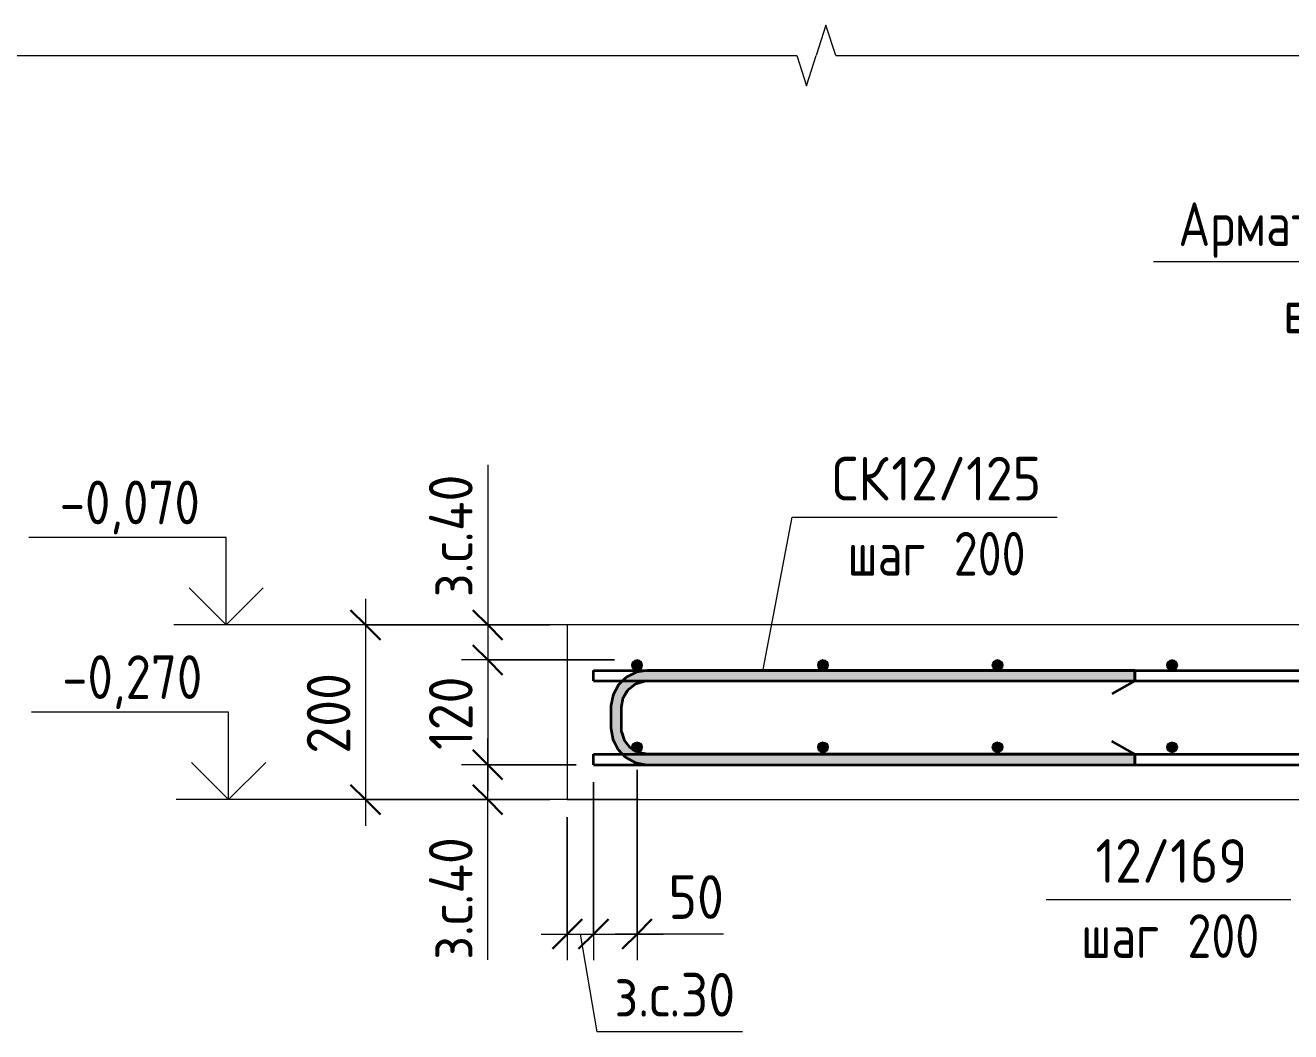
# Model space of a CAD drawing. Header units: millimetres. Extents: x 2384 to 38512, y -3571 to 48684.
# Drawn here: x 20632 to 22082, y -536 to 617 of the extents above; entities that cross this region are included whole.
import ezdxf

# ---------------------------------------------------------------- set-up
doc = ezdxf.new("R2010")
doc.units = ezdxf.units.MM
for name, color, linetype, lineweight in [('AA_Dim', 7, 'Continuous', 9), ('AA_Dim-20', 7, 'Continuous', 9), ('AA_Oformlenie', 7, 'Continuous', 9), ('AA_Vinoska', 7, 'Continuous', 9), ('AA_Visotnaya otmetka', 7, 'Continuous', 9), ('AF_Perekritie_Опалубка', 253, 'Continuous', 20), ('KR_Armatura', 7, 'Continuous', 20), ('KR_Armatura_Tonkie', 7, 'Continuous', 20)]:
    doc.layers.add(name, color=color, linetype=linetype, lineweight=lineweight)
doc.styles.add('GOST Common', font='GOST Common.ttf', dxfattribs={"width": 0.85, "height": 50})
doc.styles.add('ISOCPEUR_1', font='isocpeur.ttf', dxfattribs={"width": 0.9, "height": 50})
doc.styles.add('ISOCPEUR_2', font='isocpeur.ttf', dxfattribs={"width": 0.8, "height": 50})
doc.styles.add('ISOCPEUR_3', font='isocpeur.ttf', dxfattribs={"width": 0.85, "height": 50})
doc.dimstyles.new('00_Точн_3_знака__прозр_', dxfattribs={"dimscale": 304.8, "dimtxt": 49.799059, "dimasz": 0.111549, "dimexe": 0.098425, "dimexo": 0.065617, "dimgap": 0.006562, "dimtad": 1, "dimdec": 3, "dimrnd": 0.001, "dimdsep": 46, "dimtxsty": 'ISOCPEUR_1', "dimblk1": 'OBLIQUE', "dimblk2": 'OBLIQUE', "dimsah": 1, "dimcen": 0.09, "dimdle": 0.098425, "dimazin": 0, "dimtfac": 1, "dimtdec": 4, "dimtix": 1, "dimtmove": 1, "dimatfit": 3, "dimfxl": 1, "dimtvp": 1, "dimtolj": 1, "dimtzin": 0, "dimlwd": 18, "dimlwe": 18, "dimarcsym": 2})
doc.dimstyles.new('00_Точн_3_знака__прозр__1', dxfattribs={"dimscale": 304.8, "dimtxt": 49.799059, "dimasz": 0.111549, "dimexe": 0.098425, "dimexo": 0.065617, "dimgap": 0.006562, "dimtad": 1, "dimdec": 3, "dimrnd": 0.001, "dimdsep": 46, "dimtxsty": 'ISOCPEUR_1', "dimblk1": 'OBLIQUE', "dimblk2": 'OBLIQUE', "dimsah": 1, "dimcen": 0.09, "dimdle": 0.098425, "dimazin": 0, "dimtfac": 1, "dimtdec": 4, "dimtix": 1, "dimtmove": 0, "dimatfit": 3, "dimfxl": 1, "dimtvp": 1, "dimtolj": 1, "dimtzin": 0, "dimlwd": 18, "dimlwe": 18, "dimarcsym": 2})
doc.dimstyles.new('05_Округл_1мм__прозр__1', dxfattribs={"dimscale": 304.8, "dimtxt": 49.799059, "dimasz": 0.111549, "dimexe": 0.098425, "dimexo": 0.065617, "dimgap": 0.006562, "dimtad": 1, "dimdec": 0, "dimdsep": 46, "dimtxsty": 'ISOCPEUR_1', "dimblk1": 'OBLIQUE', "dimblk2": 'OBLIQUE', "dimsah": 1, "dimcen": 0.09, "dimdle": 0.098425, "dimazin": 0, "dimtfac": 1, "dimtdec": 4, "dimtix": 1, "dimtmove": 1, "dimatfit": 3, "dimfxl": 1, "dimtvp": 1, "dimtolj": 1, "dimtzin": 0, "dimlwd": 18, "dimlwe": 18, "dimarcsym": 2})

# ---------------------------------------------------------------- blocks, each defined once
blk = doc.blocks.new('350_Стержень П торец СК-СГ _НесАрм_РабПлоск_ - 350_Стержень П торец СК-СГ _НесАрм_РабПлоск_-3817245-Сечение 3')
at = {"layer": 'KR_Armatura_Tonkie', "lineweight": 35}
for points in [[(46201, -164), (46207, -164), (46208.2, -155.7), (46211, -149), (46215.8, -142.8), (46222, -138), (46229.2, -135), (46237, -133.8), (46237, -122), (46226.1, -123.4), (46216, -127.6), (46206.9, -134.8), (46200.6, -143), (46196.4, -153.1), (46195.2, -164), (46199.4, -164)], [(46686, -134), (46795, -133.8), (46795, -122), (46237, -122.2), (46237, -134), (46657.7, -134)], [(46201, -188), (46207, -188), (46206.8, -164), (46195, -164), (46195.2, -188), (46199.4, -188)], [(46237, -230), (46237, -218), (46228.7, -216.8), (46222, -214), (46215.8, -209.2), (46211, -203), (46208, -195.8), (46206.8, -188), (46195, -188), (46196.4, -198.9), (46200.6, -209), (46207.7, -218), (46216, -224.4), (46226.1, -228.6), (46233.1, -229.5)], [(46742.7, -230), (46795, -229.8), (46795, -218), (46237, -218.2), (46237, -230), (46714.3, -230)]]:
    blk.add_hatch(color=256, dxfattribs=at).paths.add_polyline_path(points)
for p, q in [((46795, -122), (46237, -122)), ((46795, -122), (46795, -134)), ((46795, -133.8), (46795, -122.2)), ((46237, -134), (46795, -134)), ((46795, -134), (46769, -149)), ((46195, -164), (46195, -188)), ((46207, -188), (46207, -164)), ((46795, -218), (46769, -203)), ((46795, -218), (46237, -218)), ((46237, -230), (46795, -230)), ((46795, -218), (46795, -230)), ((46795, -229.8), (46795, -218.2))]:
    blk.add_line(p, q, dxfattribs=at)
at = {"layer": 'KR_Armatura_Tonkie', "lineweight": 35, "flags": 128}
for points in [[(46237, -122), (46224.3, -124), (46212.8, -129.7), (46208.3, -134)], [(46208.3, -134), (46203.6, -138.6), (46197.5, -149.9), (46195, -162.5), (46195, -164)], [(46207, -164), (46209, -153.3), (46214.6, -144.1), (46223.1, -137.4), (46233.5, -134.2), (46237, -134)], [(46195, -188), (46197, -200.7), (46202.7, -212.2), (46208.3, -218)], [(46237, -218), (46226.3, -216), (46217.1, -210.4), (46210.4, -201.9), (46207.2, -191.5), (46207, -188)], [(46208.3, -218), (46211.6, -221.4), (46222.9, -227.5), (46235.5, -230), (46237, -230)]]:
    blk.add_lwpolyline(points, dxfattribs=at)
blk = doc.blocks.new('350_Стержень П торец СК-СГ _НесАрм_РабПлоск_ - 350_Стержень П торец СК-СГ _НесАрм_РабПлоск_-V62-Сечение 3')
at = {"layer": 'KR_Armatura_Tonkie', "lineweight": 35}
for p, q in [((46795, -122), (46237, -122)), ((46795, -133.8), (46795, -122.2)), ((46795, -122.2), (46795, -133.8)), ((46215.1, -143.6), (46222.7, -137.7)), ((46224.5, -137), (46232, -134.7)), ((46237, -134), (46795, -134)), ((46795, -134), (46769, -149)), ((46207, -164), (46208.7, -154.5)), ((46209.8, -152), (46213.7, -145.5)), ((46195, -164), (46195, -188)), ((46207, -188), (46207, -164)), ((46210, -200.5), (46207.7, -193)), ((46216.6, -209.9), (46210.7, -202.3)), ((46225, -215.2), (46218.5, -211.3)), ((46237, -218), (46227.5, -216.3)), ((46795, -218), (46769, -203)), ((46795, -218), (46237, -218)), ((46237, -230), (46795, -230)), ((46795, -218.2), (46795, -229.8)), ((46795, -229.8), (46795, -218.2))]:
    blk.add_line(p, q, dxfattribs=at)
at = {"layer": 'KR_Armatura_Tonkie', "lineweight": 35, "flags": 128}
for points in [[(46214.3, -128.9), (46212.8, -129.7), (46210.7, -131.7)], [(46225.2, -123.8), (46224.3, -124), (46221.6, -125.3)], [(46205.3, -136.9), (46203.6, -138.6), (46202.5, -140.6)], [(46198.9, -147.3), (46197.5, -149.9), (46197.2, -151.4)], [(46195.6, -159.6), (46195, -162.5), (46195, -164)], [(46196.8, -199.8), (46197, -200.7), (46198.3, -203.4)], [(46201.9, -210.7), (46202.7, -212.2), (46204.7, -214.3)], [(46209.9, -219.7), (46211.6, -221.4), (46213.6, -222.5)], [(46220.3, -226.1), (46222.9, -227.5), (46224.4, -227.8)], [(46232.6, -229.4), (46235.5, -230), (46237, -230)]]:
    blk.add_lwpolyline(points, dxfattribs=at)
blk = doc.blocks.new('011_Прямоугольник обрыва _ЭлУзла_ - 011_Прямоугольник обрыва _ЭлУзла_-3901859-Сечение 3')
at = {"layer": 'AA_Oformlenie'}
for p, q in [((42978.7, 582), (46408.1, 582)), ((46452.6, 582), (48167, 582))]:
    blk.add_line(p, q, dxfattribs=at)
blk = doc.blocks.new('DIMBLOCK139-Сечение 3')
at = {"layer": 'AA_Dim-20', "lineweight": 18}
for p, q in [((21161.7, 113.2), (21161.7, -58.2)), ((21161.7, -40), (21161.7, -110)), ((21232.9, -70), (21131.7, -70)), ((21161.7, -58.2), (21161.7, -90)), ((21161.7, -70), (21232.9, -70)), ((21306.8, -110), (21131.7, -110)), ((21161.7, -110), (21306.8, -110))]:
    blk.add_line(p, q, dxfattribs=at)
at = {"layer": 'AA_Dim-20', "lineweight": 30}
for p, q in [((21161.7, -70), (21144.7, -53)), ((21161.7, -70), (21178.7, -87)), ((21161.7, -110), (21144.7, -93)), ((21161.7, -110), (21178.7, -127))]:
    blk.add_line(p, q, dxfattribs=at)
at = {"layer": 'AA_Dim-20', "color": 0, "lineweight": 18, "insert": (21094.4, -38.2), "char_height": 50, "width": 181.575, "attachment_point": 1, "rotation": 90, "line_spacing_factor": 1.149209, "style": 'ISOCPEUR_1'}
blk.add_mtext('з.с.40', dxfattribs=at)
blk = doc.blocks.new('_Oblique')
at = {"color": 0, "linetype": 'ByBlock', "lineweight": -2}
blk.add_line((-0.5, -0.5), (0.5, 0.5), dxfattribs=at)
blk = doc.blocks.new('DIMBLOCK140-Сечение 3')
at = {"layer": 'AA_Dim-20', "lineweight": 30}
for p, q in [((21161.7, -110), (21144.7, -93)), ((21161.7, -110), (21178.7, -127)), ((21161.7, -230), (21144.7, -213)), ((21161.7, -230), (21178.7, -247))]:
    blk.add_line(p, q, dxfattribs=at)
at = {"layer": 'AA_Dim-20', "lineweight": 18}
for p, q in [((21306.8, -110), (21131.7, -110)), ((21161.7, -110), (21161.7, -260)), ((21161.7, -110), (21306.8, -110)), ((21262.9, -230), (21131.7, -230)), ((21161.7, -230), (21262.9, -230))]:
    blk.add_line(p, q, dxfattribs=at)
at = {"layer": 'AA_Dim-20', "color": 0, "lineweight": 18, "insert": (21094.4, -213.1), "char_height": 50, "width": 103.429, "attachment_point": 1, "rotation": 90, "line_spacing_factor": 1.149209, "style": 'ISOCPEUR_1'}
blk.add_mtext('120', dxfattribs=at)
blk = doc.blocks.new('042_М_Арматуры - Диам длина поз _ Комментарий-2260297-Сечение 3')
at = {"layer": 'AA_Vinoska'}
blk.add_line((46426.1, 53.5), (46706.1, 53.5), dxfattribs=at)
blk = doc.blocks.new('DIMBLOCK157-Сечение 3')
at = {"layer": 'AA_Dim-20', "lineweight": 18}
for p, q in [((21282.9, -250), (21282.9, -453.9)), ((21282.9, -423.9), (21282.9, -250)), ((21252.9, -290), (21252.9, -453.9)), ((21252.9, -423.9), (21252.9, -290)), ((21222.9, -423.9), (21282.9, -423.9)), ((21287, -535.7), (21267.9, -423.9)), ((21453.6, -535.7), (21287, -535.7))]:
    blk.add_line(p, q, dxfattribs=at)
at = {"layer": 'AA_Dim-20', "lineweight": 30}
for p, q in [((21252.9, -423.9), (21269.9, -406.9)), ((21282.9, -423.9), (21299.9, -406.9)), ((21252.9, -423.9), (21235.9, -440.9)), ((21282.9, -423.9), (21265.9, -440.9))]:
    blk.add_line(p, q, dxfattribs=at)
at = {"layer": 'AA_Dim-20', "color": 0, "lineweight": 18, "insert": (21307, -468.4), "char_height": 50, "width": 175.829, "attachment_point": 1, "line_spacing_factor": 1.149209, "style": 'ISOCPEUR_1'}
blk.add_mtext('з.с.30', dxfattribs=at)
blk = doc.blocks.new('DIMBLOCK158-Сечение 3')
at = {"layer": 'AA_Dim-20', "lineweight": 18}
for p, q in [((21332.8, -236), (21332.8, -453.9)), ((21332.8, -423.9), (21332.8, -236)), ((21282.9, -250), (21282.9, -453.9)), ((21282.9, -423.9), (21282.9, -250)), ((21282.9, -423.9), (21362.8, -423.9)), ((21348.7, -423.9), (21307.8, -423.9)), ((21431.9, -423.9), (21348.7, -423.9))]:
    blk.add_line(p, q, dxfattribs=at)
at = {"layer": 'AA_Dim-20', "lineweight": 30}
for p, q in [((21282.9, -423.9), (21299.9, -406.9)), ((21332.8, -423.9), (21349.8, -406.9)), ((21282.9, -423.9), (21265.9, -440.9)), ((21332.8, -423.9), (21315.8, -440.9))]:
    blk.add_line(p, q, dxfattribs=at)
at = {"layer": 'AA_Dim-20', "color": 0, "lineweight": 18, "insert": (21368.7, -356.5), "char_height": 50, "width": 75.848, "attachment_point": 1, "line_spacing_factor": 1.149209, "style": 'ISOCPEUR_1'}
blk.add_mtext('50', dxfattribs=at)
blk = doc.blocks.new('DIMBLOCK162-Сечение 3')
at = {"layer": 'AA_Dim-20', "lineweight": 18}
for p, q in [((21161.7, -300), (21161.7, -200)), ((21262.9, -230), (21131.7, -230)), ((21161.7, -230), (21262.9, -230)), ((21161.7, -282), (21161.7, -250)), ((21232.9, -270), (21131.7, -270)), ((21161.7, -270), (21232.9, -270)), ((21161.7, -453.3), (21161.7, -282))]:
    blk.add_line(p, q, dxfattribs=at)
at = {"layer": 'AA_Dim-20', "lineweight": 30}
for p, q in [((21161.7, -230), (21144.7, -213)), ((21161.7, -230), (21178.7, -247)), ((21161.7, -270), (21144.7, -253)), ((21161.7, -270), (21178.7, -287))]:
    blk.add_line(p, q, dxfattribs=at)
at = {"layer": 'AA_Dim-20', "color": 0, "lineweight": 18, "insert": (21094.4, -453.3), "char_height": 50, "width": 181.575, "attachment_point": 1, "rotation": 90, "line_spacing_factor": 1.149209, "style": 'ISOCPEUR_1'}
blk.add_mtext('з.с.40', dxfattribs=at)
blk = doc.blocks.new('DIMBLOCK163-Сечение 3')
at = {"layer": 'AA_Dim-20', "lineweight": 18}
for p, q in [((21021.7, -40), (21021.7, -300)), ((21232.9, -70), (20991.7, -70)), ((21021.7, -70), (21232.9, -70)), ((21232.9, -270), (20991.7, -270)), ((21021.7, -270), (21232.9, -270))]:
    blk.add_line(p, q, dxfattribs=at)
at = {"layer": 'AA_Dim-20', "lineweight": 30}
for p, q in [((21021.7, -70), (21004.7, -53)), ((21021.7, -70), (21038.7, -87)), ((21021.7, -270), (21004.7, -253)), ((21021.7, -270), (21038.7, -287))]:
    blk.add_line(p, q, dxfattribs=at)
at = {"layer": 'AA_Dim-20', "color": 0, "lineweight": 18, "insert": (20954.4, -217.4), "char_height": 50, "width": 113.772, "attachment_point": 1, "rotation": 90, "line_spacing_factor": 1.149209, "style": 'ISOCPEUR_1'}
blk.add_mtext('200', dxfattribs=at)
blk = doc.blocks.new('010_Текст с выноской - Текст 2 строки-4202552-Сечение 3')
at = {"layer": 'AA_Vinoska'}
blk.add_line((46816.5, 346.4), (47716.5, 346.4), dxfattribs=at)
blk = doc.blocks.new('Высотные отметки - Стрелка вверх-400292-Сечение 3')
at = {"layer": 'AA_Vinoska'}
for p, q in [((40846, -2470), (40620, -2470)), ((40846, -2570), (40846, -2470)), ((40846, -2570), (40803.6, -2527.6)), ((40846, -2570), (40888.4, -2527.6)), ((40906, -2570), (40786, -2570))]:
    blk.add_line(p, q, dxfattribs=at)

msp = doc.modelspace()

# ---------------------------------------------------------------- hatches: boundary and pattern name
at = {"layer": 'KR_Armatura'}
h = msp.add_hatch(color=256, dxfattribs=at)
edge = h.paths.add_edge_path()
edge.add_arc((21332.7976, -116), 6, 0, 360)
for points in [[(21332.7976, -122), (21337.9937, -119), (21337.9937, -113), (21332.7976, -110), (21327.6014, -113), (21327.6014, -119)], [(21545.7976, -122), (21550.9937, -119), (21550.9937, -113), (21545.7976, -110), (21540.6014, -113), (21540.6014, -119)], [(21745.7976, -122), (21750.9937, -119), (21750.9937, -113), (21745.7976, -110), (21740.6014, -113), (21740.6014, -119)], [(21945.7976, -122), (21950.9937, -119), (21950.9937, -113), (21945.7976, -110), (21940.6014, -113), (21940.6014, -119)], [(21332.7976, -216), (21337.9937, -213), (21337.9937, -207), (21332.7976, -204), (21327.6014, -207.2417), (21327.6014, -213)], [(21545.7976, -216), (21550.9937, -213), (21550.9937, -207), (21545.7976, -204), (21540.6014, -207.2417), (21540.6014, -213)], [(21745.7976, -216), (21750.9937, -213), (21750.9937, -207), (21745.7976, -204), (21740.6014, -207.2417), (21740.6014, -213)], [(21945.7976, -216), (21950.9937, -213), (21950.9937, -207), (21945.7976, -204), (21940.6014, -207.2417), (21940.6014, -213)]]:
    msp.add_hatch(color=256, dxfattribs=at).paths.add_polyline_path(points)
h = msp.add_hatch(color=256, dxfattribs=at)
edge = h.paths.add_edge_path()
edge.add_arc((21545.7976, -116), 6, 0, 360)
h = msp.add_hatch(color=256, dxfattribs=at)
edge = h.paths.add_edge_path()
edge.add_arc((21745.7976, -116), 6, 0, 360)
h = msp.add_hatch(color=256, dxfattribs=at)
edge = h.paths.add_edge_path()
edge.add_arc((21945.7976, -116), 6, 0, 360)
h = msp.add_hatch(color=256, dxfattribs=at)
edge = h.paths.add_edge_path()
edge.add_arc((21332.7976, -210), 6, 0, 360)
h = msp.add_hatch(color=256, dxfattribs=at)
edge = h.paths.add_edge_path()
edge.add_arc((21545.7976, -210), 6, 0, 360)
h = msp.add_hatch(color=256, dxfattribs=at)
edge = h.paths.add_edge_path()
edge.add_arc((21745.7976, -210), 6, 0, 360)
h = msp.add_hatch(color=256, dxfattribs=at)
edge = h.paths.add_edge_path()
edge.add_arc((21945.7976, -210), 6, 0, 360)

# ---------------------------------------------------------------- linework, layer by layer
at = {"layer": 'AA_Vinoska'}
for p, q in [((21549.23, 616.6601), (21537.9683, 582)), ((21560.4917, 582), (21549.23, 616.6601)), ((21515.9683, 582), (21526.9683, 547.359)), ((21526.9683, 547.359), (21537.9683, 582)), ((21477.3113, -121.1368), (21510.3494, 53.4934)), ((21510.3494, 53.4934), (21533.9481, 53.4934))]:
    msp.add_line(p, q, dxfattribs=at)
at = {"layer": 'AA_Visotnaya otmetka'}
for p, q in [((21371.806, -70), (20862.0638, -70)), ((21371.806, -70), (21371.806, -70)), ((21334.5776, -270), (20864.9275, -270)), ((21334.5776, -270), (21334.5776, -270))]:
    msp.add_line(p, q, dxfattribs=at)
at = {"layer": 'AF_Perekritie_Опалубка'}
for p, q in [((22934.8941, -70), (21252.8944, -70)), ((21252.8944, -70), (21252.8944, -270)), ((21252.8944, -270), (22882.8941, -270))]:
    msp.add_line(p, q, dxfattribs=at)
at = {"layer": 'KR_Armatura'}
for p, q in [((21332.7976, -110), (21327.6014, -113)), ((21327.6014, -113), (21327.6014, -119)), ((21337.9937, -113), (21332.7976, -110)), ((21337.9937, -119), (21337.9937, -113)), ((21545.7976, -110), (21540.6014, -113)), ((21540.6014, -113), (21540.6014, -119)), ((21550.9937, -113), (21545.7976, -110)), ((21550.9937, -119), (21550.9937, -113)), ((21745.7976, -110), (21740.6014, -113)), ((21740.6014, -113), (21740.6014, -119)), ((21750.9937, -113), (21745.7976, -110)), ((21750.9937, -119), (21750.9937, -113)), ((21945.7976, -110), (21940.6014, -113)), ((21940.6014, -113), (21940.6014, -119)), ((21950.9937, -113), (21945.7976, -110)), ((21950.9937, -119), (21950.9937, -113)), ((21327.6014, -119), (21332.7976, -122)), ((21332.7976, -122), (21337.9937, -119)), ((21540.6014, -119), (21545.7976, -122)), ((21545.7976, -122), (21550.9937, -119)), ((21740.6014, -119), (21745.7976, -122)), ((21745.7976, -122), (21750.9937, -119)), ((21940.6014, -119), (21945.7976, -122)), ((21945.7976, -122), (21950.9937, -119)), ((21332.7976, -204), (21327.6014, -207.2417)), ((21327.6014, -207.2417), (21327.6014, -213)), ((21327.6014, -213), (21332.7976, -216)), ((21337.9937, -207), (21332.7976, -204)), ((21332.7976, -216), (21337.9937, -213)), ((21337.9937, -213), (21337.9937, -207)), ((21545.7976, -204), (21540.6014, -207.2417)), ((21540.6014, -207.2417), (21540.6014, -213)), ((21540.6014, -213), (21545.7976, -216)), ((21550.9937, -207), (21545.7976, -204)), ((21545.7976, -216), (21550.9937, -213)), ((21550.9937, -213), (21550.9937, -207)), ((21745.7976, -204), (21740.6014, -207.2417)), ((21740.6014, -207.2417), (21740.6014, -213)), ((21740.6014, -213), (21745.7976, -216)), ((21750.9937, -207), (21745.7976, -204)), ((21745.7976, -216), (21750.9937, -213)), ((21750.9937, -213), (21750.9937, -207)), ((21945.7976, -204), (21940.6014, -207.2417)), ((21940.6014, -207.2417), (21940.6014, -213)), ((21940.6014, -213), (21945.7976, -216)), ((21950.9937, -207), (21945.7976, -204)), ((21945.7976, -216), (21950.9937, -213)), ((21950.9937, -213), (21950.9937, -207))]:
    msp.add_line(p, q, dxfattribs=at)
for centre in [(21332.7976, -116), (21545.7976, -116), (21745.7976, -116), (21945.7976, -116), (21332.7976, -210), (21545.7976, -210), (21745.7976, -210), (21945.7976, -210)]:
    msp.add_circle(centre, 6, dxfattribs=at)
at = {"layer": 'KR_Armatura_Tonkie', "lineweight": 35}
for p, q in [((21282.8944, -122), (22934.8941, -122)), ((21282.8944, -134), (21282.8944, -122)), ((21282.8944, -122), (22934.8941, -122)), ((21282.8944, -134), (21282.8944, -122)), ((21282.8944, -122), (22934.8941, -122)), ((21282.8944, -134), (21282.8944, -122)), ((21282.8944, -122), (22934.8941, -122)), ((21282.8944, -134), (21282.8944, -122)), ((21282.8944, -122), (22934.8941, -122)), ((21282.8944, -134), (21282.8944, -122)), ((21282.8944, -122), (22934.8941, -122)), ((21282.8944, -134), (21282.8944, -122)), ((21282.8944, -122), (22934.8941, -122)), ((21282.8944, -134), (21282.8944, -122)), ((21282.8944, -134), (22934.8941, -134)), ((21282.8944, -134), (22934.8941, -134)), ((21282.8944, -134), (22934.8941, -134)), ((21282.8944, -134), (22934.8941, -134)), ((21282.8944, -134), (22934.8941, -134)), ((21282.8944, -134), (22934.8941, -134)), ((21282.8944, -134), (22934.8941, -134)), ((21282.8944, -218), (22934.8941, -218)), ((21282.8944, -230), (21282.8944, -218)), ((21282.8944, -218), (22934.8941, -218)), ((21282.8944, -230), (21282.8944, -218)), ((21282.8944, -218), (22934.8941, -218)), ((21282.8944, -230), (21282.8944, -218)), ((21282.8944, -218), (22934.8941, -218)), ((21282.8944, -230), (21282.8944, -218)), ((21282.8944, -218), (22934.8941, -218)), ((21282.8944, -230), (21282.8944, -218)), ((21282.8944, -218), (22934.8941, -218)), ((21282.8944, -230), (21282.8944, -218)), ((21282.8944, -218), (22934.8941, -218)), ((21282.8944, -230), (21282.8944, -218)), ((21282.8944, -230), (22934.8941, -230)), ((21282.8944, -230), (22934.8941, -230)), ((21282.8944, -230), (22934.8941, -230)), ((21282.8944, -230), (22934.8941, -230)), ((21282.8944, -230), (22934.8941, -230)), ((21282.8944, -230), (22934.8941, -230)), ((21282.8944, -230), (22934.8941, -230))]:
    msp.add_line(p, q, dxfattribs=at)

# ---------------------------------------------------------------- block references
at = {"layer": 'AA_Oformlenie'}
msp.add_blockref('011_Прямоугольник обрыва _ЭлУзла_ - 011_Прямоугольник обрыва _ЭлУзла_-3901859-Сечение 3', (-24892.1056, 0), dxfattribs=at)
at = {"layer": 'AA_Vinoska'}
for name, p in [('010_Текст с выноской - Текст 2 строки-4202552-Сечение 3', (-24892.1056, 0)), ('042_М_Арматуры - Диам длина поз _ Комментарий-2260297-Сечение 3', (-24892.1056, 0)), ('042_М_Арматуры - Диам длина поз _ Комментарий-2260297-Сечение 3', (-24624.4415, -437.7698)), ('042_М_Арматуры - Диам длина поз _ Комментарий-2260297-Сечение 3', (-24624.4415, -437.7698))]:
    msp.add_blockref(name, p, dxfattribs=at)
at = {"layer": 'AA_Visotnaya otmetka'}
for p in [(-19983.9201, 2500), (-19981.0563, 2300)]:
    msp.add_blockref('Высотные отметки - Стрелка вверх-400292-Сечение 3', p, dxfattribs=at)
at = {"layer": 'KR_Armatura_Tonkie', "lineweight": 35}
for name in ['350_Стержень П торец СК-СГ _НесАрм_РабПлоск_ - 350_Стержень П торец СК-СГ _НесАрм_РабПлоск_-3817245-Сечение 3', '350_Стержень П торец СК-СГ _НесАрм_РабПлоск_ - 350_Стержень П торец СК-СГ _НесАрм_РабПлоск_-V62-Сечение 3', '350_Стержень П торец СК-СГ _НесАрм_РабПлоск_ - 350_Стержень П торец СК-СГ _НесАрм_РабПлоск_-V62-Сечение 3', '350_Стержень П торец СК-СГ _НесАрм_РабПлоск_ - 350_Стержень П торец СК-СГ _НесАрм_РабПлоск_-V62-Сечение 3', '350_Стержень П торец СК-СГ _НесАрм_РабПлоск_ - 350_Стержень П торец СК-СГ _НесАрм_РабПлоск_-V62-Сечение 3', '350_Стержень П торец СК-СГ _НесАрм_РабПлоск_ - 350_Стержень П торец СК-СГ _НесАрм_РабПлоск_-V62-Сечение 3']:
    msp.add_blockref(name, (-24892.1056, 0), dxfattribs=at)

# ---------------------------------------------------------------- texts
at = {"layer": 'AA_Vinoska', "char_height": 50, "attachment_point": 1}
for s, insert, width, style in [('Арматурные', (21952.9591, 414.049), 399.320544, 'GOST Common'), ('\\fGOST Common|b0|i0|c204|p34|;\\W.85;в', (22073.2341, 314.049), 36.797456, 'GOST Common'), ('СК', (21556.2409, 122.5755), 82.253137, 'ISOCPEUR_1'), ('12/125', (21624.1066, 122.5755), 210.683475, 'ISOCPEUR_1'), (' 200', (21670.2893, 36.5944), 133.4008, 'ISOCPEUR_2'), ('шаг', (21573.9809, 36.5944), 116.7257, 'ISOCPEUR_2'), ('12/169', (21857.925, -315.1943), 210.683475, 'ISOCPEUR_1'), ('12/169', (21857.925, -315.1943), 210.683475, 'ISOCPEUR_1'), (' 200', (21937.9533, -401.1753), 133.4008, 'ISOCPEUR_2'), ('шаг', (21841.645, -401.1753), 116.7257, 'ISOCPEUR_2')]:
    msp.add_mtext(s, dxfattribs=dict(at, insert=insert, width=width, style=style))
at = {"layer": 'AA_Visotnaya otmetka', "char_height": 50, "width": 193.606012, "attachment_point": 1, "line_spacing_factor": 1.149209, "style": 'ISOCPEUR_3'}
for s, insert in [('-0,070', (20671.3946, 95.3228)), ('-0,270', (20674.2583, -104.6772))]:
    msp.add_mtext(s, dxfattribs=dict(at, insert=insert))

# ---------------------------------------------------------------- dimensions: what is measured, and where the dimension line sits
at = {"layer": 'AA_Dim', "lineweight": 18}
for base, p1, p2, override, picture, middle in [((21161.6816, -110), (21252.8944, -70), (21326.7976, -110), {"dimpost": 'з.с.<>', "dimfxl": 84.033767}, 'DIMBLOCK139-Сечение 3', (21127.6922, 52.6303)), ((21161.6816, -230), (21252.8944, -270), (21282.8944, -230), {"dimpost": 'з.с.<>', "dimfxl": 50}, 'DIMBLOCK162-Сечение 3', (21127.6922, -362.4894))]:
    dim = msp.add_linear_dim(base=base, p1=p1, p2=p2, angle=90, dimstyle='00_Точн_3_знака__прозр_', override=override, dxfattribs=at)
    dim.commit()
    dim.dimension.update_dxf_attribs({"geometry": picture, "text_midpoint": middle, "dimtype": 160, "text_rotation": 90})
for base, p1, p2, override, picture, middle in [((21021.6816, -270), (21252.8944, -70), (21252.8944, -270), {"dimpost": '<>', "dimfxl": 200}, 'DIMBLOCK163-Сечение 3', (20994.6816, -170)), ((21161.6816, -230), (21326.7976, -110), (21282.8944, -230), {"dimpost": '<>', "dimfxl": 127.77905}, 'DIMBLOCK140-Сечение 3', (21134.6816, -170))]:
    dim = msp.add_linear_dim(base=base, p1=p1, p2=p2, angle=90, dimstyle='00_Точн_3_знака__прозр__1', override=override, dxfattribs=at)
    dim.commit()
    dim.dimension.update_dxf_attribs({"geometry": picture, "text_midpoint": middle})
for base, p1, p2, override, picture, middle in [((21332.7976, -423.8646), (21282.8944, -230), (21332.7976, -216), {"dimpost": '<>', "dimfxl": 51.829753}, 'DIMBLOCK158-Сечение 3', (21406.6461, -389.8752)), ((21282.8944, -423.8646), (21252.8944, -270), (21282.8944, -230), {"dimpost": 'з.с.<>', "dimfxl": 50}, 'DIMBLOCK157-Сечение 3', (21394.9608, -501.7013))]:
    dim = msp.add_linear_dim(base=base, p1=p1, p2=p2, dimstyle='05_Округл_1мм__прозр__1', override=override, dxfattribs=at)
    dim.commit()
    dim.dimension.update_dxf_attribs({"geometry": picture, "text_midpoint": middle, "dimtype": 160})

doc.saveas('drawing.dxf')
